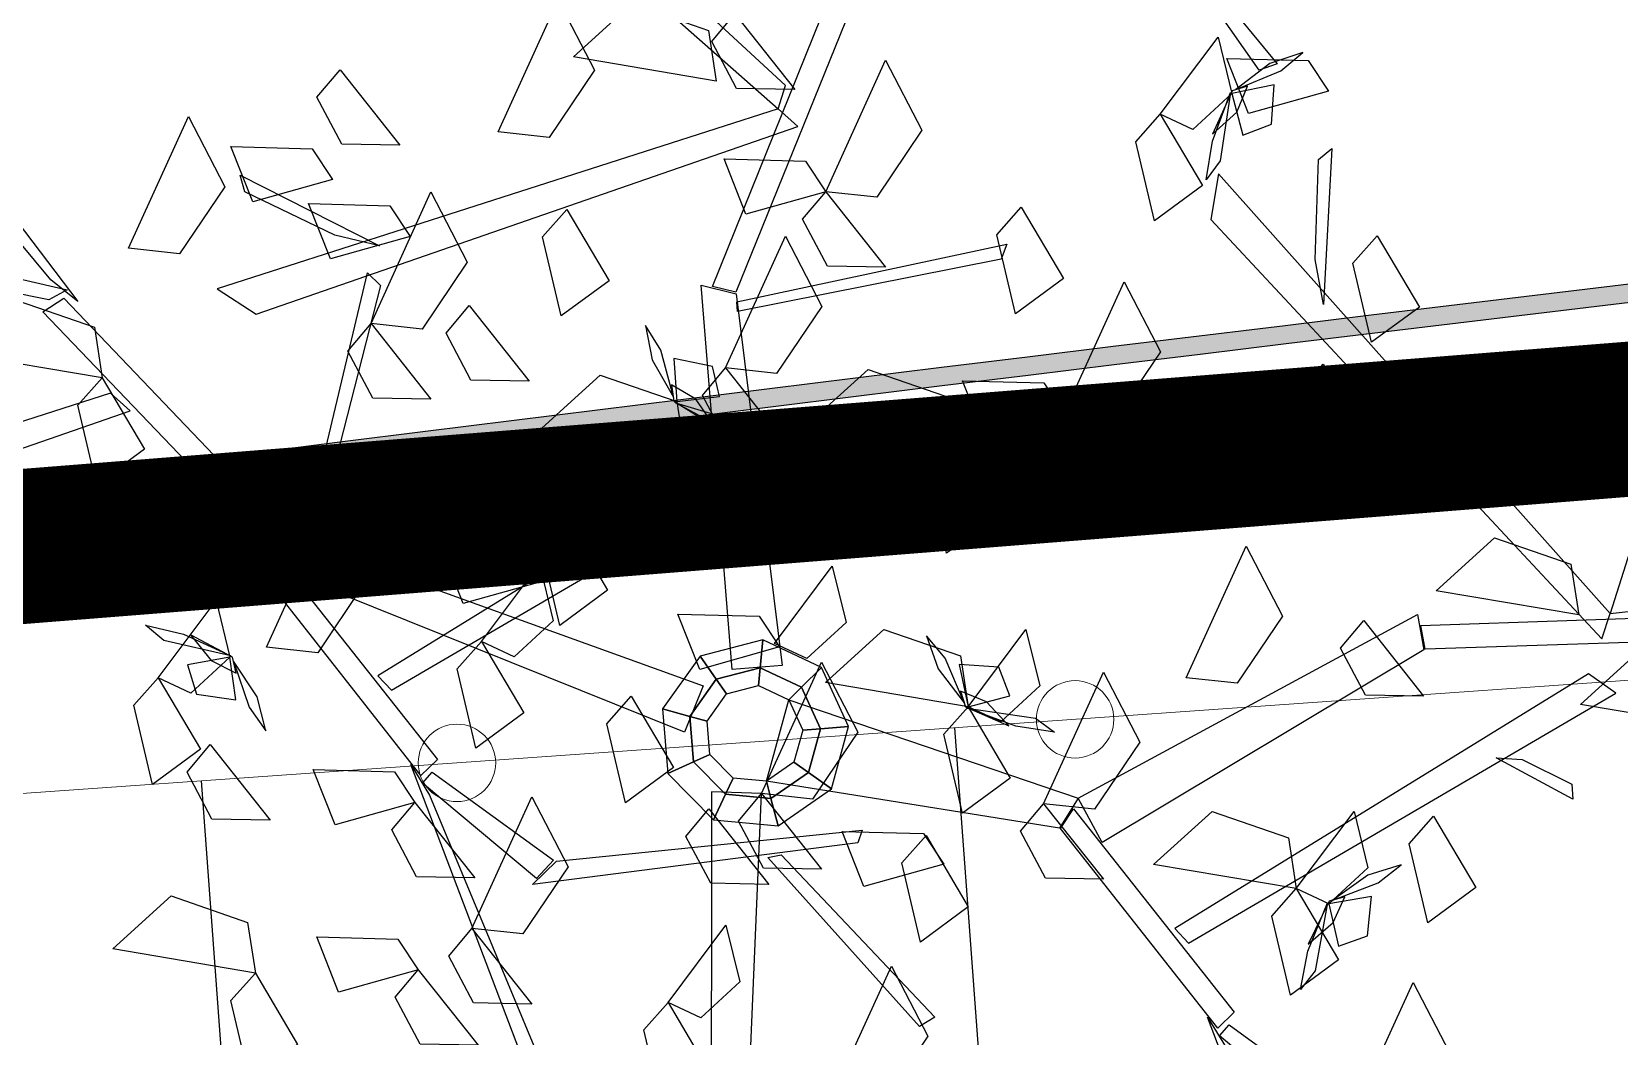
# Model space of a CAD drawing. Header units: metres. Extents: x 1851758 to 1852050, y 5187822 to 5188223.
# Drawn here: x 1851878.022 to 1851880.584, y 5187879.412 to 5187881.034 of the extents above; entities that cross this region are included whole.
import ezdxf

# ---------------------------------------------------------------- set-up
doc = ezdxf.new("R2010")
doc.units = ezdxf.units.M
doc.header["$LTSCALE"] = 2.5
doc.linetypes.add('L18', pattern=[0.6, 0.4, -0.2])
doc.layers.get('0').update_dxf_attribs({"linetype": 'CONTINUOUS', "lineweight": 30})
for name, color, linetype, lineweight in [('CLO_LEG', 7, 'CONTINUOUS', 15), ('PAR_ALIGNT', 1, 'L18', 30), ('PRO_PAR_DA', 1, 'CONTINUOUS', 35)]:
    doc.layers.add(name, color=color, linetype=linetype, lineweight=lineweight)
doc.layers.add('PRO_PAR_CONT_DA', color=40, linetype='CONTINUOUS', plot=False)
for name, color, linetype in [('PRO_VOI', 7, 'CONTINUOUS'), ('PRO_VOI_PLANCHETTES', 232, 'CONTINUOUS'), ('PRO_VOI_VEG', 81, 'CONTINUOUS'), ('TAL_HACH', 44, 'CONTINUOUS')]:
    doc.layers.add(name, color=color, linetype=linetype)

# ---------------------------------------------------------------- blocks, each defined once
blk = doc.blocks.new('CLOLEG')
blk.add_circle((0, 0), 0.0625)
blk = doc.blocks.new('arbre4')
at = {"layer": 'PRO_VOI_VEG', "color": 42, "linetype": 'ByBlock', "lineweight": -2, "extrusion": (-3.5711e-09, -0.72424, 0.689548), "elevation": 1.1883, "flags": 128}
blk.add_lwpolyline([(0.2606, 4.2618), (-0.9553, 6.179), (-0.9848, 5.9864), (0.2311, 4.1567), (0.2606, 4.2618)], close=True, dxfattribs=at)
at = {"layer": 'PRO_VOI_VEG', "color": 42, "linetype": 'ByBlock', "lineweight": -2, "extrusion": (0.440852, -0.719385, 0.536783), "flags": 128}
for points, elevation in [([(-0.9771, 3.3423), (-1.0361, 5.0792), (-0.9673, 5.0282), (-0.9484, 3.1422), (-0.9771, 3.3423)], -0.869), ([(-1.021, 3.2634), (-1.7492, 4.7455), (-1.632, 4.7073), (-0.9544, 3.2464), (-1.021, 3.2634)], -0.8629)]:
    blk.add_lwpolyline(points, close=True, dxfattribs=dict(at, elevation=elevation))
at = {"layer": 'PRO_VOI_VEG', "linetype": 'ByBlock', "lineweight": -2, "extrusion": (0.372929, -8.74771e-10, 0.92786), "flags": 128}
for points, elevation in [([(2.0044, 3.6589), (2.4124, 3.4142), (2.1773, 3.308), (1.9733, 3.4834), (2.0044, 3.6589)], 7.2899), ([(-0.5531, 2.1384), (-0.1451, 1.8936), (-0.3802, 1.7874), (-0.5842, 1.9629), (-0.5531, 2.1384)], 2.7218)]:
    blk.add_lwpolyline(points, close=True, dxfattribs=dict(at, elevation=elevation))
at = {"layer": 'PRO_VOI_VEG', "color": 42, "linetype": 'ByBlock', "lineweight": -2, "extrusion": (-0.682446, -0.575232, 0.450971), "elevation": 0.7042, "flags": 128}
blk.add_lwpolyline([(-0.7719, 7.5011), (-0.3539, 7.4123), (-0.3803, 7.289), (-0.8761, 7.4795), (-0.7719, 7.5011)], close=True, dxfattribs=at)
at = {"layer": 'PRO_VOI_VEG', "linetype": 'ByBlock', "lineweight": -2, "extrusion": (-0.095442, 0.360509, 0.92786), "flags": 128}
for points, elevation in [([(-0.5771, 0.7835), (-0.1691, 0.5387), (-0.4041, 0.4325), (-0.6082, 0.608), (-0.5771, 0.7835)], 7.3946), ([(1.6105, 0.4642), (2.0185, 0.2195), (1.7835, 0.1133), (1.5794, 0.2887), (1.6105, 0.4642)], 5.9479), ([(-0.0811, 2.3547), (0.3269, 2.11), (0.0919, 2.0038), (-0.1122, 2.1793), (-0.0811, 2.3547)], 8.365), ([(-0.902, 2.1407), (-0.4939, 1.896), (-0.729, 1.7898), (-0.933, 1.9652), (-0.902, 2.1407)], 7.1055), ([(-1.7462, 1.9018), (-1.3382, 1.6571), (-1.5732, 1.5509), (-1.7773, 1.7263), (-1.7462, 1.9018)], 5.3701), ([(-2.6276, 2.6079), (-2.2195, 2.3632), (-2.4546, 2.257), (-2.6586, 2.4324), (-2.6276, 2.6079)], 5.0863), ([(-0.6704, 1.0724), (-0.2624, 0.8277), (-0.4975, 0.7215), (-0.7015, 0.8969), (-0.6704, 1.0724)], 2.2781), ([(-2.9445, 3.6809), (-2.5364, 3.4362), (-2.7715, 3.33), (-2.9755, 3.5055), (-2.9445, 3.6809)], 6.4116), ([(1.7852, 2.4676), (2.1933, 2.2229), (1.9582, 2.1167), (1.7542, 2.2921), (1.7852, 2.4676)], 5.6306), ([(-1.4734, 3.0992), (-1.0653, 2.8545), (-1.3004, 2.7483), (-1.5044, 2.9237), (-1.4734, 3.0992)], 4.8889)]:
    blk.add_lwpolyline(points, close=True, dxfattribs=dict(at, elevation=elevation))
at = {"layer": 'PRO_VOI_VEG', "color": 42, "linetype": 'ByBlock', "lineweight": -2, "extrusion": (-2.05191e-09, -0.72424, 0.689548), "elevation": 1.1883, "flags": 128}
blk.add_lwpolyline([(-0.0268, 3.3513), (0.4227, 4.6557), (0.489, 4.5944), (0.0469, 3.3163), (-0.0268, 3.3513)], close=True, dxfattribs=at)
at = {"layer": 'PRO_VOI_VEG', "linetype": 'ByBlock', "lineweight": -2, "extrusion": (-2.51648e-10, -0.654654, 0.755929), "elevation": 2.7236, "flags": 128}
blk.add_lwpolyline([(0.1158, 5.4307), (0.2888, 5.0882), (0.102, 5.1127), (0.0343, 5.3211), (0.1158, 5.4307)], close=True, dxfattribs=at)
at = {"layer": 'PRO_VOI_VEG', "linetype": 'ByBlock', "lineweight": -2, "extrusion": (4.78408e-09, -0.654654, 0.755929), "elevation": 1.0417, "flags": 128}
blk.add_lwpolyline([(-1.1687, 3.8729), (-0.9957, 3.5304), (-1.1824, 3.5549), (-1.2502, 3.7633), (-1.1687, 3.8729)], close=True, dxfattribs=at)
at = {"layer": 'PRO_VOI_VEG', "linetype": 'ByBlock', "lineweight": -2, "extrusion": (0.372929, 1.77872e-09, 0.92786), "elevation": 3.9863, "flags": 128}
blk.add_lwpolyline([(1.7262, 3.6454), (2.1342, 3.4006), (1.8991, 3.2944), (1.6951, 3.4699), (1.7262, 3.6454)], close=True, dxfattribs=at)
at = {"layer": 'PRO_VOI_VEG', "linetype": 'ByBlock', "lineweight": -2, "extrusion": (0.372929, 1.77869e-09, 0.92786), "elevation": 4.4081, "flags": 128}
blk.add_lwpolyline([(1.7262, 1.3818), (2.1342, 1.1371), (1.8991, 1.0309), (1.6951, 1.2063), (1.7262, 1.3818)], close=True, dxfattribs=at)
at = {"layer": 'PRO_VOI_VEG', "linetype": 'ByBlock', "lineweight": -2, "extrusion": (0.632852, 0.167542, 0.755929), "flags": 128}
for points, elevation in [([(1.4518, 2.5915), (1.6248, 2.249), (1.438, 2.2735), (1.3702, 2.4819), (1.4518, 2.5915)], 5.8843), ([(0.0813, 2.9532), (0.2543, 2.6107), (0.0676, 2.6352), (-0.0002, 2.8436), (0.0813, 2.9532)], 6.9054), ([(0.8137, 4.7624), (0.9867, 4.4199), (0.8, 4.4444), (0.7322, 4.6528), (0.8137, 4.7624)], 2.8065), ([(0.5766, 2.2048), (0.7496, 1.8622), (0.5628, 1.8868), (0.495, 2.0951), (0.5766, 2.2048)], 1.4159), ([(0.2559, 5.5432), (0.4289, 5.2007), (0.2422, 5.2252), (0.1744, 5.4336), (0.2559, 5.5432)], 6.6286), ([(-0.1454, 1.1388), (0.0275, 0.7963), (-0.1592, 0.8208), (-0.227, 1.0292), (-0.1454, 1.1388)], 2.3391), ([(-1.0524, 2.6125), (-0.8794, 2.27), (-1.0662, 2.2945), (-1.134, 2.5029), (-1.0524, 2.6125)], 5.2673), ([(-0.7234, 1.7731), (-0.5504, 1.4306), (-0.7371, 1.4552), (-0.8049, 1.6635), (-0.7234, 1.7731)], 1.1908)]:
    blk.add_lwpolyline(points, close=True, dxfattribs=dict(at, elevation=elevation))
at = {"layer": 'PRO_VOI_VEG', "linetype": 'ByBlock', "lineweight": -2, "extrusion": (9.90254e-10, -0.872729, 0.488205), "elevation": 1.0664, "flags": 128}
blk.add_lwpolyline([(2.0053, 5.8362), (1.7428, 5.7305), (1.6869, 6.1067), (1.9479, 6.0488), (2.0053, 5.8362)], close=True, dxfattribs=at)
at = {"layer": 'PRO_VOI_VEG', "color": 6, "linetype": 'ByBlock', "lineweight": -2, "extrusion": (0.345853, -0.925967, 0.151559), "elevation": -0.3148, "flags": 128}
blk.add_lwpolyline([(2.2813, 6.0427), (2.4384, 5.9966), (2.5287, 6.1524), (2.4168, 6.235), (2.2813, 6.0427)], close=True, dxfattribs=at)
at = {"layer": 'PRO_VOI_VEG', "color": 42, "linetype": 'ByBlock', "lineweight": -2, "extrusion": (0.512659, -0.256321, 0.819439), "flags": 128}
for points, elevation in [([(1.8973, 2.7608), (0.6814, 4.5457), (0.6519, 4.3664), (1.8678, 2.6629), (1.8973, 2.7608)], 2.7427), ([(-0.0474, 2.2601), (0.4021, 3.4745), (0.4684, 3.4174), (0.0263, 2.2275), (-0.0474, 2.2601)], 0.3479), ([(0.24, 3.1077), (-0.9759, 4.8926), (-1.0054, 4.7133), (0.2105, 3.0099), (0.24, 3.1077)], 0.3479)]:
    blk.add_lwpolyline(points, close=True, dxfattribs=dict(at, elevation=elevation))
at = {"layer": 'PRO_VOI_VEG', "linetype": 'ByBlock', "lineweight": -2, "extrusion": (9.90251e-10, -0.872729, 0.488205), "flags": 128}
for points, elevation in [([(-1.2216, 5.9716), (-1.4841, 5.8659), (-1.54, 6.242), (-1.279, 6.1842), (-1.2216, 5.9716)], 1.1695), ([(0.3618, 6.0473), (0.0993, 5.9416), (0.0435, 6.3178), (0.3044, 6.2599), (0.3618, 6.0473)], 1.405), ([(-1.1522, 6.0538), (-1.4146, 5.9481), (-1.4705, 6.3243), (-1.2095, 6.2664), (-1.1522, 6.0538)], 4.1564)]:
    blk.add_lwpolyline(points, close=True, dxfattribs=dict(at, elevation=elevation))
at = {"layer": 'PRO_VOI_VEG', "color": 6, "linetype": 'ByBlock', "lineweight": -2, "extrusion": (-0.775617, 0.620313, 0.116747), "elevation": 0.5861, "flags": 128}
blk.add_lwpolyline([(-2.5778, 5.9223), (-2.4262, 6.1478), (-2.5297, 6.3622), (-2.6185, 6.2083), (-2.5778, 5.9223)], close=True, dxfattribs=at)
at = {"layer": 'PRO_VOI_VEG', "color": 6, "linetype": 'ByBlock', "lineweight": -2, "extrusion": (0.681565, -0.545093, 0.488205), "elevation": 2.9977, "flags": 128}
blk.add_lwpolyline([(2.5704, 5.1253), (2.478, 4.9111), (2.5593, 4.7943), (2.6702, 4.9257), (2.5704, 5.1253)], close=True, dxfattribs=at)
at = {"layer": 'PRO_VOI_VEG', "color": 42, "linetype": 'ByBlock', "lineweight": -2, "extrusion": (0.700309, -0.350143, 0.622067), "elevation": 1.4587, "flags": 128}
blk.add_lwpolyline([(0.9835, 4.835), (1.0056, 5.3523), (1.0498, 5.4067), (1.0056, 4.5991), (0.9835, 4.835)], close=True, dxfattribs=at)
at = {"layer": 'PRO_VOI_VEG', "color": 6, "linetype": 'ByBlock', "lineweight": -2, "extrusion": (0.938016, -0.304866, 0.164872), "elevation": 1.9755, "flags": 128}
blk.add_lwpolyline([(2.3671, 5.7028), (2.1451, 5.5959), (2.0746, 5.7752), (2.2005, 5.8294), (2.3671, 5.7028)], close=True, dxfattribs=at)
at = {"layer": 'PRO_VOI_VEG', "linetype": 'ByBlock', "lineweight": -2, "extrusion": (0.843665, 0.223353, 0.488205), "flags": 128}
for points, elevation in [([(1.4518, 4.4384), (1.1893, 4.3327), (1.1334, 4.7089), (1.3944, 4.651), (1.4518, 4.4384)], 4.6521), ([(1.8004, 7.5475), (1.5379, 7.4417), (1.4821, 7.8179), (1.743, 7.7601), (1.8004, 7.5475)], 4.2048), ([(1.3185, 6.8714), (1.056, 6.7657), (1.0001, 7.1419), (1.2611, 7.084), (1.3185, 6.8714)], 5.4133), ([(0.8487, 5.0602), (0.5862, 4.9545), (0.5303, 5.3307), (0.7913, 5.2728), (0.8487, 5.0602)], 5.6065), ([(1.7874, 5.7538), (1.525, 5.6481), (1.4691, 6.0243), (1.7301, 5.9664), (1.7874, 5.7538)], 1.3733), ([(0.5155, 5.4156), (0.253, 5.3098), (0.1971, 5.686), (0.4581, 5.6282), (0.5155, 5.4156)], 5.4586), ([(0.9347, 7.5005), (0.6722, 7.3948), (0.6163, 7.771), (0.8773, 7.7131), (0.9347, 7.5005)], 4.2887), ([(0.6636, 5.22), (0.4011, 5.1143), (0.3452, 5.4904), (0.6062, 5.4326), (0.6636, 5.22)], 3.9536), ([(0.8596, 2.366), (0.5971, 2.2603), (0.5412, 2.6365), (0.8022, 2.5786), (0.8596, 2.366)], 0.9193), ([(0.5766, 2.5549), (0.3141, 2.4492), (0.2582, 2.8254), (0.5192, 2.7675), (0.5766, 2.5549)], 0.5817), ([(0.8137, 7.6456), (0.5513, 7.5399), (0.4954, 7.9161), (0.7564, 7.8582), (0.8137, 7.6456)], 2.2571), ([(0.2488, 7.7078), (-0.0137, 7.6021), (-0.0696, 7.9783), (0.1914, 7.9205), (0.2488, 7.7078)], 3.918), ([(-0.1454, 1.8665), (-0.4079, 1.7608), (-0.4638, 2.137), (-0.2028, 2.0791), (-0.1454, 1.8665)], 1.8123), ([(-0.4925, 1.6013), (-0.755, 1.4956), (-0.8109, 1.8718), (-0.5499, 1.814), (-0.4925, 1.6013)], 1.3589), ([(-0.9796, 7.4745), (-1.2421, 7.3688), (-1.298, 7.745), (-1.037, 7.6871), (-0.9796, 7.4745)], 6.4375), ([(-0.1897, 5.444), (-0.4522, 5.3383), (-0.5081, 5.7145), (-0.2471, 5.6566), (-0.1897, 5.444)], 0.9998), ([(-1.0524, 4.2482), (-1.3149, 4.1425), (-1.3708, 4.5187), (-1.1098, 4.4608), (-1.0524, 4.2482)], 4.0647), ([(-0.7234, 2.0725), (-0.9859, 1.9667), (-1.0417, 2.3429), (-0.7808, 2.2851), (-0.7234, 2.0725)], 0.5168)]:
    blk.add_lwpolyline(points, close=True, dxfattribs=dict(at, elevation=elevation))
at = {"layer": 'PRO_VOI_VEG', "linetype": 'ByBlock', "lineweight": -2, "extrusion": (9.90146e-10, -0.872729, 0.488205), "elevation": 0.9939, "flags": 128}
blk.add_lwpolyline([(-0.9865, 5.2398), (-1.249, 5.1341), (-1.3049, 5.5103), (-1.0439, 5.4524), (-0.9865, 5.2398)], close=True, dxfattribs=at)
at = {"layer": 'PRO_VOI_VEG', "linetype": 'ByBlock', "lineweight": -2, "extrusion": (0.372929, -1.31216e-09, 0.92786), "flags": 128}
for points, elevation in [([(1.4202, 3.7423), (1.8283, 3.4976), (1.5932, 3.3914), (1.3892, 3.5669), (1.4202, 3.7423)], 6.2666), ([(1.185, 2.3312), (1.5931, 2.0864), (1.358, 1.9802), (1.154, 2.1557), (1.185, 2.3312)], 5.7831)]:
    blk.add_lwpolyline(points, close=True, dxfattribs=dict(at, elevation=elevation))
at = {"layer": 'PRO_VOI_VEG', "color": 42, "linetype": 'ByBlock', "lineweight": -2, "extrusion": (-0.662392, -0.292848, 0.689548), "elevation": 2.9811, "flags": 128}
for points in [[(1.0027, 7.0133), (-0.2132, 8.9305), (-0.2426, 8.7379), (0.9732, 6.9083), (1.0027, 7.0133)], [(0.7153, 6.1029), (1.1648, 7.4072), (1.2312, 7.346), (0.789, 6.0678), (0.7153, 6.1029)]]:
    blk.add_lwpolyline(points, close=True, dxfattribs=at)
at = {"layer": 'PRO_VOI_VEG', "linetype": 'ByBlock', "lineweight": -2, "extrusion": (-2.5183e-10, -0.654654, 0.755929), "elevation": 2.3513, "flags": 128}
blk.add_lwpolyline([(0.3618, 4.3198), (0.5348, 3.9773), (0.3481, 4.0018), (0.2803, 4.2102), (0.3618, 4.3198)], close=True, dxfattribs=at)
at = {"layer": 'PRO_VOI_VEG', "color": 42, "linetype": 'ByBlock', "lineweight": -2, "extrusion": (-0.03707, -0.782086, 0.622067), "elevation": 3.7773, "flags": 128}
blk.add_lwpolyline([(1.8511, 7.1169), (1.8732, 7.6341), (1.9174, 7.6886), (1.8732, 6.8809), (1.8511, 7.1169)], close=True, dxfattribs=at)
at = {"layer": 'PRO_VOI_VEG', "color": 42, "linetype": 'ByBlock', "lineweight": -2, "extrusion": (-0.027137, -0.572523, 0.819439), "elevation": 5.6156, "flags": 128}
blk.add_lwpolyline([(2.7648, 4.287), (1.549, 6.0719), (1.5195, 5.8926), (2.7354, 4.1892), (2.7648, 4.287)], close=True, dxfattribs=at)
at = {"layer": 'PRO_VOI_VEG', "color": 42, "linetype": 'ByBlock', "lineweight": -2, "extrusion": (0.647784, -0.323881, 0.689548), "elevation": -0.1006, "flags": 128}
for points in [[(0.0263, 2.1997), (0.9106, 2.3923), (0.8885, 2.3135), (0.0263, 2.1472), (0.0263, 2.1997)], [(-0.0842, 0.2125), (-0.0842, 2.3048), (0.0263, 2.2435), (0.0779, 0.2125), (-0.0842, 0.2125)]]:
    blk.add_lwpolyline(points, close=True, dxfattribs=at)
at = {"layer": 'PRO_VOI_VEG', "color": 42, "linetype": 'ByBlock', "lineweight": -2, "extrusion": (5.97316e-10, -0.83205, 0.5547), "elevation": 0.6002, "flags": 128}
blk.add_lwpolyline([(0.0469, 3.4149), (0.9311, 3.6216), (0.909, 3.537), (0.0469, 3.3586), (0.0469, 3.4149)], close=True, dxfattribs=at)
at = {"layer": 'PRO_VOI_VEG', "linetype": 'ByBlock', "lineweight": -2, "extrusion": (-4.92655e-09, -0.654654, 0.755929), "elevation": 0.1278, "flags": 128}
blk.add_lwpolyline([(-0.8151, 2.0324), (-0.6421, 1.6899), (-0.8288, 1.7144), (-0.8966, 1.9228), (-0.8151, 2.0324)], close=True, dxfattribs=at)
at = {"layer": 'PRO_VOI_VEG', "color": 42, "linetype": 'ByBlock', "lineweight": -2, "extrusion": (0, -0.83205, 0.5547), "elevation": 0.6002, "flags": 128}
blk.add_lwpolyline([(-0.0637, 1.2825), (-0.0637, 3.5277), (0.0469, 3.4619), (0.0985, 1.2825), (-0.0637, 1.2825)], close=True, dxfattribs=at)
at = {"layer": 'PRO_VOI_VEG', "linetype": 'ByBlock', "lineweight": -2, "extrusion": (1.09194e-10, -0.654654, 0.755929), "elevation": 4.7259, "flags": 128}
blk.add_lwpolyline([(-1.1354, 5.9715), (-0.9624, 5.629), (-1.1491, 5.6536), (-1.2169, 5.8619), (-1.1354, 5.9715)], close=True, dxfattribs=at)
at = {"layer": 'PRO_VOI_VEG', "color": 6, "linetype": 'ByBlock', "lineweight": -2, "extrusion": (0.964416, 0.216638, 0.151559), "elevation": 1.3615, "flags": 128}
blk.add_lwpolyline([(1.1174, 8.4542), (1.2745, 8.4081), (1.3649, 8.5639), (1.2529, 8.6465), (1.1174, 8.4542)], close=True, dxfattribs=at)
at = {"layer": 'PRO_VOI_VEG', "linetype": 'ByBlock', "lineweight": -2, "extrusion": (0.372929, 2.33305e-10, 0.92786), "elevation": 5.0928, "flags": 128}
blk.add_lwpolyline([(0.9499, 0.8922), (1.358, 0.6474), (1.1229, 0.5412), (0.9189, 0.7167), (0.9499, 0.8922)], close=True, dxfattribs=at)
at = {"layer": 'PRO_VOI_VEG', "color": 6, "linetype": 'ByBlock', "lineweight": -2, "extrusion": (0.632764, 0.601054, 0.488205), "elevation": 4.7318, "flags": 128}
blk.add_lwpolyline([(0.9088, 7.1776), (0.8164, 6.9635), (0.8977, 6.8466), (1.0086, 6.9781), (0.9088, 7.1776)], close=True, dxfattribs=at)
at = {"layer": 'PRO_VOI_VEG', "linetype": 'ByBlock', "lineweight": -2, "extrusion": (-2.51482e-10, -0.654654, 0.755929), "elevation": 1.6105, "flags": 128}
blk.add_lwpolyline([(-0.0063, 2.9624), (0.1667, 2.6198), (-0.0201, 2.6444), (-0.0878, 2.8528), (-0.0063, 2.9624)], close=True, dxfattribs=at)
at = {"layer": 'PRO_VOI_VEG', "color": 6, "linetype": 'ByBlock', "lineweight": -2, "extrusion": (-0.720083, -0.683996, 0.116747), "elevation": 0.3861, "flags": 128}
blk.add_lwpolyline([(-0.9162, 8.6017), (-0.7646, 8.8272), (-0.8681, 9.0416), (-0.9569, 8.8876), (-0.9162, 8.6017)], close=True, dxfattribs=at)
at = {"layer": 'PRO_VOI_VEG', "color": 6, "linetype": 'ByBlock', "lineweight": -2, "extrusion": (0.429668, 0.887808, 0.164872), "elevation": 2.3045, "flags": 128}
blk.add_lwpolyline([(0.6319, 8.3221), (0.4099, 8.2152), (0.3393, 8.3945), (0.4652, 8.4487), (0.6319, 8.3221)], close=True, dxfattribs=at)
at = {"layer": 'PRO_VOI_VEG', "linetype": 'ByBlock', "lineweight": -2, "extrusion": (9.90148e-10, -0.872729, 0.488205), "flags": 128}
for points, elevation in [([(1.0715, 2.8236), (0.809, 2.7179), (0.7531, 3.0941), (1.0141, 3.0363), (1.0715, 2.8236)], 0.4911), ([(0.0942, 1.3787), (-0.1683, 1.273), (-0.2242, 1.6492), (0.0368, 1.5914), (0.0942, 1.3787)], 0.4587), ([(-1.1196, 2.2953), (-1.3821, 2.1896), (-1.4379, 2.5658), (-1.177, 2.5079), (-1.1196, 2.2953)], 1.4356)]:
    blk.add_lwpolyline(points, close=True, dxfattribs=dict(at, elevation=elevation))
at = {"layer": 'PRO_VOI_VEG', "color": 42, "linetype": 'ByBlock', "lineweight": -2, "extrusion": (-0.798146, 0.353014, 0.488205), "flags": 128}
for points, elevation in [([(0.2567, 1.5814), (-0.9591, 3.7063), (-0.9886, 3.4928), (0.2273, 1.465), (0.2567, 1.5814)], 2.2142), ([(-0.0306, 0.5723), (0.4189, 2.018), (0.4852, 1.9501), (0.0431, 0.5335), (-0.0306, 0.5723)], 2.2142), ([(0.5368, 2.0471), (1.3252, 3.4928), (1.3547, 3.3958), (0.4631, 1.8628), (0.5368, 2.0471)], 2.2142), ([(0.1809, 5.5383), (-1.035, 7.6631), (-1.0645, 7.4496), (0.1514, 5.4218), (0.1809, 5.5383)], 1.3369), ([(-0.1065, 4.5292), (0.343, 5.9749), (0.4093, 5.9069), (-0.0328, 4.4904), (-0.1065, 4.5292)], 1.3369), ([(0.4609, 6.004), (1.2494, 7.4496), (1.2789, 7.3526), (0.3872, 5.8196), (0.4609, 6.004)], 1.3369)]:
    blk.add_lwpolyline(points, close=True, dxfattribs=dict(at, elevation=elevation))
at = {"layer": 'PRO_VOI_VEG', "linetype": 'ByBlock', "lineweight": -2, "extrusion": (9.90355e-10, -0.872729, 0.488205), "elevation": 1.4345, "flags": 128}
blk.add_lwpolyline([(-1.3901, 3.9559), (-1.6526, 3.8502), (-1.7085, 4.2264), (-1.4475, 4.1685), (-1.3901, 3.9559)], close=True, dxfattribs=at)
at = {"layer": 'PRO_VOI_VEG', "linetype": 'ByBlock', "lineweight": -2, "extrusion": (0.372929, 2.33266e-10, 0.92786), "elevation": 0.324, "flags": 128}
blk.add_lwpolyline([(0.4059, 1.8069), (0.814, 1.5622), (0.5789, 1.456), (0.3748, 1.6315), (0.4059, 1.8069)], close=True, dxfattribs=at)
at = {"layer": 'PRO_VOI_VEG', "linetype": 'ByBlock', "lineweight": -2, "extrusion": (9.90356e-10, -0.872729, 0.488205), "elevation": 1.9926, "flags": 128}
blk.add_lwpolyline([(-0.6494, 4.6811), (-0.9119, 4.5754), (-0.9678, 4.9516), (-0.7068, 4.8937), (-0.6494, 4.6811)], close=True, dxfattribs=at)
at = {"layer": 'PRO_VOI_VEG', "color": 6, "linetype": 'ByBlock', "lineweight": -2, "extrusion": (-0.370366, -0.914137, 0.164872), "elevation": 1.0971, "flags": 128}
blk.add_lwpolyline([(-1.6958, 4.9316), (-1.9178, 4.8247), (-1.9884, 5.004), (-1.8625, 5.0582), (-1.6958, 4.9316)], close=True, dxfattribs=at)
at = {"layer": 'PRO_VOI_VEG', "color": 6, "linetype": 'ByBlock', "lineweight": -2, "extrusion": (0.673553, 0.729861, 0.116747), "elevation": -0.2554, "flags": 128}
blk.add_lwpolyline([(1.4848, 5.1096), (1.6364, 5.335), (1.5329, 5.5495), (1.4441, 5.3955), (1.4848, 5.1096)], close=True, dxfattribs=at)
at = {"layer": 'PRO_VOI_VEG', "linetype": 'ByBlock', "lineweight": -2, "extrusion": (0.372929, 2.33259e-10, 0.92786), "elevation": 6.1492, "flags": 128}
blk.add_lwpolyline([(0.0674, 0.9686), (0.4754, 0.7239), (0.2403, 0.6177), (0.0363, 0.7931), (0.0674, 0.9686)], close=True, dxfattribs=at)
at = {"layer": 'PRO_VOI_VEG', "color": 6, "linetype": 'ByBlock', "lineweight": -2, "extrusion": (-0.591877, -0.641357, 0.488205), "elevation": 3.2023, "flags": 128}
blk.add_lwpolyline([(-1.4922, 3.9734), (-1.5846, 3.7592), (-1.5033, 3.6424), (-1.3924, 3.7738), (-1.4922, 3.9734)], close=True, dxfattribs=at)
at = {"layer": 'PRO_VOI_VEG', "color": 6, "linetype": 'ByBlock', "lineweight": -2, "extrusion": (-0.948085, -0.279578, 0.151559), "elevation": 2.2368, "flags": 128}
blk.add_lwpolyline([(-0.8258, 4.7354), (-0.6687, 4.6893), (-0.5783, 4.8451), (-0.6903, 4.9277), (-0.8258, 4.7354)], close=True, dxfattribs=at)
at = {"layer": 'PRO_VOI_VEG', "color": 42, "linetype": 'ByBlock', "lineweight": -2, "extrusion": (-0.764368, 0.641381, 0.066114), "elevation": 0.0912, "flags": 128}
blk.add_lwpolyline([(-0.066, -1.7872), (-0.0972, -3.0835), (0.1122, -3.0835), (0.081, -1.7872), (-0.066, -1.7872)], close=True, dxfattribs=at)
at = {"layer": 'PRO_VOI_VEG', "color": 42, "linetype": 'ByBlock', "lineweight": -2, "extrusion": (-0.173268, 0.982653, 0.066114), "elevation": 0.0847, "flags": 128}
blk.add_lwpolyline([(-0.0632, -1.7867), (-0.0944, -3.0831), (0.115, -3.0831), (0.0838, -1.7867), (-0.0632, -1.7867)], close=True, dxfattribs=at)
at = {"layer": 'PRO_VOI_VEG', "color": 42, "linetype": 'ByBlock', "lineweight": -2, "extrusion": (0.498906, 0.864131, 0.066114), "elevation": 0.078, "flags": 128}
blk.add_lwpolyline([(-0.0652, -1.7863), (-0.0964, -3.0826), (0.113, -3.0826), (0.0818, -1.7863), (-0.0652, -1.7863)], close=True, dxfattribs=at)
at = {"layer": 'PRO_VOI_VEG', "color": 6, "linetype": 'ByBlock', "lineweight": -2, "extrusion": (0.924265, 0.350378, 0.151559), "elevation": 1.0175, "flags": 128}
blk.add_lwpolyline([(-0.1975, 2.3756), (-0.0404, 2.3295), (0.0499, 2.4853), (-0.062, 2.5679), (-0.1975, 2.3756)], close=True, dxfattribs=at)
at = {"layer": 'PRO_VOI_VEG', "color": 42, "linetype": 'ByBlock', "lineweight": -2, "extrusion": (-0.173631, 0.984712, 0.013934), "elevation": 0.1779, "flags": 128}
blk.add_lwpolyline([(-0.0435, 2.1009), (-0.0632, -1.7799), (0.0838, -1.7799), (0.0641, 2.1009), (-0.0435, 2.1009)], close=True, dxfattribs=at)
at = {"layer": 'PRO_VOI_VEG', "linetype": 'ByBlock', "lineweight": -2, "extrusion": (0.372929, 6.70652e-10, 0.92786), "elevation": 0.903, "flags": 128}
blk.add_lwpolyline([(-0.1949, 0.3648), (0.2132, 0.12), (-0.0219, 0.0138), (-0.2259, 0.1893), (-0.1949, 0.3648)], close=True, dxfattribs=at)
at = {"layer": 'PRO_VOI_VEG', "color": 42, "linetype": 'ByBlock', "lineweight": -2, "extrusion": (0.499951, 0.865941, 0.013934), "elevation": 0.1711, "flags": 128}
blk.add_lwpolyline([(-0.0455, 2.101), (-0.0652, -1.7798), (0.0818, -1.7798), (0.0621, 2.101), (-0.0455, 2.101)], close=True, dxfattribs=at)
at = {"layer": 'PRO_VOI_VEG', "color": 42, "linetype": 'ByBlock', "lineweight": -2, "extrusion": (-0.760996, -0.336442, 0.5547), "elevation": 1.893, "flags": 128}
blk.add_lwpolyline([(0.6785, 4.3014), (0.6785, 6.5465), (0.789, 6.4808), (0.8406, 4.3014), (0.6785, 4.3014)], close=True, dxfattribs=at)
at = {"layer": 'PRO_VOI_VEG', "color": 42, "linetype": 'ByBlock', "lineweight": -2, "extrusion": (-0.76597, 0.642725, 0.013934), "elevation": 0.1843, "flags": 128}
blk.add_lwpolyline([(-0.0464, 2.1009), (-0.066, -1.78), (0.081, -1.78), (0.0613, 2.1009), (-0.0464, 2.1009)], close=True, dxfattribs=at)
at = {"layer": 'PRO_VOI_VEG', "color": 42, "linetype": 'ByBlock', "lineweight": -2, "extrusion": (0.937637, 0.341272, 0.066114), "elevation": 0.0741, "flags": 128}
blk.add_lwpolyline([(-0.0711, -1.786), (-0.1023, -3.0824), (0.1071, -3.0824), (0.0759, -1.786), (-0.0711, -1.786)], close=True, dxfattribs=at)
at = {"layer": 'PRO_VOI_VEG', "color": 6, "linetype": 'ByBlock', "lineweight": -2, "extrusion": (0.541752, 0.684223, 0.488205), "elevation": 1.6197, "flags": 128}
blk.add_lwpolyline([(-0.5181, 1.9742), (-0.6105, 1.7601), (-0.5292, 1.6432), (-0.4182, 1.7747), (-0.5181, 1.9742)], close=True, dxfattribs=at)
at = {"layer": 'PRO_VOI_VEG', "linetype": 'ByBlock', "lineweight": -2, "extrusion": (-2.5149e-10, -0.654654, 0.755929), "elevation": 4.374, "flags": 128}
blk.add_lwpolyline([(1.9807, 4.0589), (2.1537, 3.7164), (1.967, 3.7409), (1.8992, 3.9493), (1.9807, 4.0589)], close=True, dxfattribs=at)
at = {"layer": 'PRO_VOI_VEG', "linetype": 'ByBlock', "lineweight": -2, "extrusion": (-2.5148e-10, -0.654654, 0.755929), "elevation": 3.4112, "flags": 128}
blk.add_lwpolyline([(-1.7627, 3.096), (-1.5897, 2.7535), (-1.7765, 2.778), (-1.8443, 2.9864), (-1.7627, 3.096)], close=True, dxfattribs=at)
at = {"layer": 'PRO_VOI_VEG', "color": 42, "linetype": 'ByBlock', "lineweight": -2, "extrusion": (-0.997812, 0, 0.066114), "elevation": 0.0943, "flags": 128}
blk.add_lwpolyline([(-0.0724, -1.7874), (-0.1036, -3.0837), (0.1059, -3.0837), (0.0747, -1.7874), (-0.0724, -1.7874)], close=True, dxfattribs=at)
at = {"layer": 'PRO_VOI_VEG', "color": 42, "linetype": 'ByBlock', "lineweight": -2, "extrusion": (0.939601, 0.341987, 0.013934), "elevation": 0.1672, "flags": 128}
blk.add_lwpolyline([(-0.0514, 2.1011), (-0.0711, -1.7797), (0.0759, -1.7797), (0.0563, 2.1011), (-0.0514, 2.1011)], close=True, dxfattribs=at)
at = {"layer": 'PRO_VOI_VEG', "linetype": 'ByBlock', "lineweight": -2, "extrusion": (0.372929, 1.7787e-09, 0.92786), "elevation": 3.2657, "flags": 128}
blk.add_lwpolyline([(-0.3009, 0.3394), (0.1072, 0.0947), (-0.1279, -0.0115), (-0.3319, 0.164), (-0.3009, 0.3394)], close=True, dxfattribs=at)
at = {"layer": 'PRO_VOI_VEG', "color": 42, "linetype": 'ByBlock', "lineweight": -2, "extrusion": (-0.999903, 0, 0.013934), "elevation": 0.1875, "flags": 128}
blk.add_lwpolyline([(-0.0527, 2.1008), (-0.0724, -1.78), (0.0747, -1.78), (0.055, 2.1008), (-0.0527, 2.1008)], close=True, dxfattribs=at)
at = {"layer": 'PRO_VOI_VEG', "color": 6, "linetype": 'ByBlock', "lineweight": -2, "extrusion": (-0.616512, -0.778642, 0.116747), "elevation": -0.1469, "flags": 128}
blk.add_lwpolyline([(0.5107, 2.5621), (0.6623, 2.7876), (0.5587, 3.002), (0.47, 2.848), (0.5107, 2.5621)], close=True, dxfattribs=at)
at = {"layer": 'PRO_VOI_VEG', "color": 6, "linetype": 'ByBlock', "lineweight": -2, "extrusion": (0.300274, 0.939496, 0.164872), "elevation": 0.6468, "flags": 128}
blk.add_lwpolyline([(-0.6414, 2.4546), (-0.8634, 2.3477), (-0.9339, 2.527), (-0.808, 2.5812), (-0.6414, 2.4546)], close=True, dxfattribs=at)
at = {"layer": 'PRO_VOI_VEG', "color": 42, "linetype": 'ByBlock', "lineweight": -2, "extrusion": (-0.888751, 0.393088, 0.235804), "flags": 128}
for points, elevation in [([(0.4631, 2.54), (0.6031, 4.5067), (0.6768, 4.3677), (0.5073, 2.4652), (0.4631, 2.54)], 1.5933), ([(0.3872, 6.1157), (0.5272, 8.0824), (0.6009, 7.9435), (0.4314, 6.0409), (0.3872, 6.1157)], -0.3147)]:
    blk.add_lwpolyline(points, close=True, dxfattribs=dict(at, elevation=elevation))
at = {"layer": 'PRO_VOI_VEG', "color": 42, "linetype": 'ByBlock', "lineweight": -2, "extrusion": (0.939601, -0.341987, 0.013934), "elevation": 0.168, "flags": 128}
blk.add_lwpolyline([(-0.0584, 2.1011), (-0.0781, -1.7797), (0.0689, -1.7797), (0.0492, 2.1011), (-0.0584, 2.1011)], close=True, dxfattribs=at)
at = {"layer": 'PRO_VOI_VEG', "color": 42, "linetype": 'ByBlock', "lineweight": -2, "extrusion": (0.937637, -0.341272, 0.066114), "elevation": 0.0749, "flags": 128}
blk.add_lwpolyline([(-0.0781, -1.7861), (-0.1093, -3.0824), (0.1001, -3.0824), (0.0689, -1.7861), (-0.0781, -1.7861)], close=True, dxfattribs=at)
at = {"layer": 'PRO_VOI_VEG', "color": 42, "linetype": 'ByBlock', "lineweight": -2, "extrusion": (-0.764368, -0.641381, 0.066114), "elevation": 0.0927, "flags": 128}
blk.add_lwpolyline([(-0.0792, -1.7873), (-0.1104, -3.0836), (0.099, -3.0836), (0.0678, -1.7873), (-0.0792, -1.7873)], close=True, dxfattribs=at)
at = {"layer": 'PRO_VOI_VEG', "color": 42, "linetype": 'ByBlock', "lineweight": -2, "extrusion": (-0.76597, -0.642725, 0.013934), "elevation": 0.1858, "flags": 128}
blk.add_lwpolyline([(-0.0595, 2.1008), (-0.0792, -1.78), (0.0678, -1.78), (0.0481, 2.1008), (-0.0595, 2.1008)], close=True, dxfattribs=at)
at = {"layer": 'PRO_VOI_VEG', "color": 42, "linetype": 'ByBlock', "lineweight": -2, "extrusion": (0.499951, -0.865941, 0.013934), "elevation": 0.1731, "flags": 128}
blk.add_lwpolyline([(-0.0633, 2.101), (-0.083, -1.7798), (0.0641, -1.7798), (0.0444, 2.101), (-0.0633, 2.101)], close=True, dxfattribs=at)
at = {"layer": 'PRO_VOI_VEG', "linetype": 'ByBlock', "lineweight": -2, "extrusion": (1.09184e-10, -0.654654, 0.755929), "elevation": 3.2258, "flags": 128}
blk.add_lwpolyline([(-1.1196, 2.6186), (-0.9466, 2.276), (-1.1333, 2.3006), (-1.2011, 2.509), (-1.1196, 2.6186)], close=True, dxfattribs=at)
at = {"layer": 'PRO_VOI_VEG', "color": 42, "linetype": 'ByBlock', "lineweight": -2, "extrusion": (-0.173631, -0.984712, 0.013934), "elevation": 0.1802, "flags": 128}
blk.add_lwpolyline([(-0.0637, 2.1009), (-0.0834, -1.7799), (0.0636, -1.7799), (0.0439, 2.1009), (-0.0637, 2.1009)], close=True, dxfattribs=at)
at = {"layer": 'PRO_VOI_VEG', "color": 42, "linetype": 'ByBlock', "lineweight": -2, "extrusion": (0.498906, -0.864131, 0.066114), "elevation": 0.08, "flags": 128}
blk.add_lwpolyline([(-0.083, -1.7864), (-0.1142, -3.0827), (0.0953, -3.0827), (0.0641, -1.7864), (-0.083, -1.7864)], close=True, dxfattribs=at)
at = {"layer": 'PRO_VOI_VEG', "color": 42, "linetype": 'ByBlock', "lineweight": -2, "extrusion": (0.123326, 0.805569, 0.579526), "elevation": 0.4072, "flags": 128}
blk.add_lwpolyline([(0.1341, 0.9159), (0.0441, 3.1302), (-0.0637, 3.0582), (-0.0278, 0.9055), (0.1341, 0.9159)], close=True, dxfattribs=at)
at = {"layer": 'PRO_VOI_VEG', "color": 42, "linetype": 'ByBlock', "lineweight": -2, "extrusion": (-0.173268, -0.982653, 0.066114), "elevation": 0.087, "flags": 128}
blk.add_lwpolyline([(-0.0834, -1.7869), (-0.1146, -3.0832), (0.0948, -3.0832), (0.0636, -1.7869), (-0.0834, -1.7869)], close=True, dxfattribs=at)
at = {"layer": 'PRO_VOI_VEG', "linetype": 'ByBlock', "lineweight": -2, "extrusion": (-4.92688e-09, -0.654654, 0.755929), "elevation": 0.5216, "flags": 128}
blk.add_lwpolyline([(-0.0017, 0.1939), (0.1713, -0.1486), (-0.0154, -0.1241), (-0.0832, 0.0843), (-0.0017, 0.1939)], close=True, dxfattribs=at)
at = {"layer": 'PRO_VOI_VEG', "linetype": 'ByBlock', "lineweight": -2, "extrusion": (4.78425e-09, -0.654654, 0.755929), "elevation": 3.6319, "flags": 128}
blk.add_lwpolyline([(-0.1749, 2.8412), (-0.0019, 2.4987), (-0.1886, 2.5232), (-0.2564, 2.7316), (-0.1749, 2.8412)], close=True, dxfattribs=at)
at = {"layer": 'PRO_VOI_VEG', "linetype": 'ByBlock', "lineweight": -2, "extrusion": (1.08863e-10, -0.654654, 0.755929), "elevation": 3.6784, "flags": 128}
blk.add_lwpolyline([(0.9029, 2.7875), (1.0759, 2.445), (0.8892, 2.4695), (0.8214, 2.6779), (0.9029, 2.7875)], close=True, dxfattribs=at)
at = {"layer": 'PRO_VOI_VEG', "color": 42, "linetype": 'ByBlock', "lineweight": -2, "extrusion": (-0.873314, 0.38626, 0.296858), "elevation": -0.1708, "flags": 128}
blk.add_lwpolyline([(-0.7329, 7.3976), (-0.7108, 7.9956), (-0.6665, 8.0586), (-0.7108, 7.1249), (-0.7329, 7.3976)], close=True, dxfattribs=at)
at = {"layer": 'PRO_VOI_VEG', "color": 42, "linetype": 'ByBlock', "lineweight": -2, "extrusion": (-0.853501, 0.377497, 0.359211), "elevation": 2.1504, "flags": 128}
for points in [[(0.6031, 4.2607), (0.1831, 6.7636), (0.2273, 6.7636), (0.6989, 4.1274), (0.6031, 4.2607)], [(0.3452, 6.1481), (0.6768, 7.9329), (0.721, 7.8303), (0.3673, 6.0455), (0.3452, 6.1481)]]:
    blk.add_lwpolyline(points, close=True, dxfattribs=at)
at = {"layer": 'PRO_VOI_VEG', "linetype": 'ByBlock', "lineweight": -2, "extrusion": (9.90252e-10, -0.872729, 0.488205), "elevation": 2.6581, "flags": 128}
blk.add_lwpolyline([(0.5658, 3.7901), (0.3034, 3.6844), (0.2475, 4.0606), (0.5085, 4.0027), (0.5658, 3.7901)], close=True, dxfattribs=at)
at = {"layer": 'PRO_VOI_VEG', "linetype": 'ByBlock', "lineweight": -2, "extrusion": (4.78392e-09, -0.654654, 0.755929), "elevation": 2.874, "flags": 128}
blk.add_lwpolyline([(-0.9691, 1.7572), (-0.7961, 1.4147), (-0.9828, 1.4392), (-1.0506, 1.6476), (-0.9691, 1.7572)], close=True, dxfattribs=at)
at = {"layer": 'PRO_VOI_VEG', "color": 6, "linetype": 'ByBlock', "lineweight": -2, "extrusion": (0.319035, -0.935546, 0.151559), "elevation": 2.0695, "flags": 128}
blk.add_lwpolyline([(1.4898, 5.3571), (1.6469, 5.311), (1.7372, 5.4668), (1.6253, 5.5494), (1.4898, 5.3571)], close=True, dxfattribs=at)
at = {"layer": 'PRO_VOI_VEG', "linetype": 'ByBlock', "lineweight": -2, "extrusion": (-2.51831e-10, -0.654654, 0.755929), "elevation": 1.5187, "flags": 128}
blk.add_lwpolyline([(-1.1522, 0.4264), (-0.9792, 0.0839), (-1.1659, 0.1084), (-1.2337, 0.3168), (-1.1522, 0.4264)], close=True, dxfattribs=at)
at = {"layer": 'PRO_VOI_VEG', "color": 6, "linetype": 'ByBlock', "lineweight": -2, "extrusion": (0.928845, -0.331761, 0.164872), "elevation": 2.8226, "flags": 128}
blk.add_lwpolyline([(-0.0516, 5.2405), (-0.2736, 5.1336), (-0.3441, 5.3129), (-0.2183, 5.3671), (-0.0516, 5.2405)], close=True, dxfattribs=at)
at = {"layer": 'PRO_VOI_VEG', "color": 6, "linetype": 'ByBlock', "lineweight": -2, "extrusion": (-0.757426, 0.642398, 0.116747), "elevation": -1.1452, "flags": 128}
blk.add_lwpolyline([(-0.6359, 5.8073), (-0.4844, 6.0328), (-0.5879, 6.2473), (-0.6766, 6.0933), (-0.6359, 5.8073)], close=True, dxfattribs=at)
at = {"layer": 'PRO_VOI_VEG', "color": 6, "linetype": 'ByBlock', "lineweight": -2, "extrusion": (0.665579, -0.5645, 0.488205), "elevation": 4.3323, "flags": 128}
blk.add_lwpolyline([(0.6285, 4.0163), (0.5361, 3.8022), (0.6175, 3.6853), (0.7284, 3.8168), (0.6285, 4.0163)], close=True, dxfattribs=at)
at = {"layer": 'PRO_VOI_VEG', "linetype": 'ByBlock', "lineweight": -2, "extrusion": (0.372929, 2.33265e-10, 0.92786), "elevation": 3.1369, "flags": 128}
blk.add_lwpolyline([(-1.1918, 1.1054), (-0.7838, 0.8607), (-1.0189, 0.7545), (-1.2229, 0.9299), (-1.1918, 1.1054)], close=True, dxfattribs=at)
at = {"layer": 'PRO_VOI_VEG', "linetype": 'ByBlock', "lineweight": -2, "extrusion": (0.372929, -8.74769e-10, 0.92786), "elevation": 7.8909, "flags": 128}
blk.add_lwpolyline([(-1.3806, 1.2122), (-0.9725, 0.9675), (-1.2076, 0.8613), (-1.4116, 1.0368), (-1.3806, 1.2122)], close=True, dxfattribs=at)
at = {"layer": 'PRO_VOI_VEG', "color": 42, "linetype": 'ByBlock', "lineweight": -2}
blk.add_polyline3d([(0.1103, 0.1, 2.1032), (1.016, -0.2926, 4.629), (0.9477, -0.3833, 4.562), (0.0171, -0.1562, 2.1032)], close=True, dxfattribs=at)

msp = doc.modelspace()

# ---------------------------------------------------------------- hatches: boundary and pattern name
at = {"layer": 'PRO_VOI_PLANCHETTES'}
h = msp.add_hatch(color=256, dxfattribs=at)
h.dxf.hatch_style = 1
edge = h.paths.add_edge_path()
edge.add_arc((1851926.4252, 5187498.2076), 386.6253, 94.068008, 99.380647, ccw=False)
edge.add_line((1851898.9978, 5187883.8588), (1851897.6403, 5187902.7554))
edge.add_line((1851897.6403, 5187902.7554), (1851897.6702, 5187902.7575))
edge.add_line((1851897.6702, 5187902.7575), (1851899.0298, 5187883.831))
edge.add_line((1851899.0298, 5187883.831), (1851899.001, 5187883.8289))
edge.add_arc((1851926.4252, 5187498.2076), 386.5953, 94.067849, 99.380857)
edge.add_line((1851863.4115, 5187879.6328), (1851863.408, 5187879.6626))
h = msp.add_hatch(color=256, dxfattribs=at)
h.dxf.hatch_style = 1
edge = h.paths.add_edge_path()
edge.add_arc((1851926.4252, 5187498.2076), 385.1553, 94.067373, 99.391014, ccw=False)
edge.add_line((1851899.1063, 5187882.3928), (1851938.5438, 5187885.1975))
edge.add_line((1851938.5438, 5187885.1975), (1851938.7524, 5187882.2942))
edge.add_line((1851938.7524, 5187882.2942), (1851938.7225, 5187882.2918))
edge.add_line((1851938.7225, 5187882.2918), (1851938.5161, 5187885.1654))
edge.add_line((1851938.5161, 5187885.1654), (1851899.1052, 5187882.3626))
edge.add_arc((1851926.4252, 5187498.2076), 385.1253, 94.067849, 99.391226)
edge.add_line((1851863.5824, 5187878.1711), (1851863.5789, 5187878.2009))

# ---------------------------------------------------------------- linework, layer by layer
at = {"layer": 'CLO_LEG', "flags": 128}
msp.add_lwpolyline([(1851977.7388, 5187951.8867), (1851978.2601, 5187947.3883), (1851966.8096, 5187945.8048), (1851954.0429, 5187944.6228), (1851949.2974, 5187943.9857), (1851940.9256, 5187943.3518), (1851925.9141, 5187942.038), (1851910.5772, 5187940.7743), (1851894.403, 5187938.9631), (1851878.9134, 5187938.0087), (1851863.8353, 5187936.8862), (1851858.3142, 5187936.2978), (1851859.6111, 5187922.8235), (1851861.6242, 5187905.1582), (1851863.1461, 5187891.8663), (1851864.24, 5187882.2784), (1851864.6238, 5187878.7868), (1851868.8953, 5187879.1616), (1851886.9294, 5187880.4333), (1851898.2976, 5187881.4051)], dxfattribs=at)
at = {"layer": 'PAR_ALIGNT', "ltscale": 2.5, "const_width": 0.25, "flags": 128}
msp.add_lwpolyline([(1851863.4796, 5187879.0507), (1851981.3715, 5187888.4018)], dxfattribs=at)
msp.add_lwpolyline([(1851863.4796, 5187879.0507), (1851981.3715, 5187888.4018)], dxfattribs=at)
at = {"layer": 'PRO_PAR_CONT_DA', "flags": 128}
msp.add_lwpolyline([(1851940.223, 5187919.3492), (1851911.8795, 5187917.3131), (1851912.1661, 5187913.3233), (1851908.6751, 5187913.0726), (1851908.3885, 5187917.0623), (1851884.7038, 5187915.3608), (1851885.4031, 5187905.6262), (1851885.6711, 5187901.8955), (1851897.6403, 5187902.7554), (1851898.8308, 5187886.1831), (1851862.9456, 5187883.6194), (1851863.4796, 5187879.0507), (1851981.3715, 5187888.4018)], dxfattribs=at)
msp.add_lwpolyline([(1851863.5824, 5187878.1707), (1851981.4866, 5187886.528), (1851981.3715, 5187888.4018), (1851863.4796, 5187879.0507)], close=True, dxfattribs=at)
at = {"layer": 'PRO_PAR_DA', "flags": 128}
msp.add_lwpolyline([(1851863.4796, 5187879.0507), (1851981.3715, 5187888.4018)], dxfattribs=at)
at = {"layer": 'PRO_VOI', "color": 34, "flags": 128}
msp.add_lwpolyline([(1851898.1914, 5187884.6027, 0.030026), (1851863.484, 5187879.6752)], format="xyb", dxfattribs=at)
at = {"layer": 'PRO_VOI_PLANCHETTES', "flags": 128}
for points in [[(1851863.408, 5187879.6626, -0.023185), (1851898.9978, 5187883.8588), (1851897.6403, 5187902.7554), (1851897.6702, 5187902.7575), (1851899.0298, 5187883.831), (1851899.001, 5187883.8289, 0.023187), (1851863.4115, 5187879.6328)], [(1851863.5789, 5187878.2009, -0.023233), (1851899.1063, 5187882.3928), (1851938.5438, 5187885.1975), (1851938.7524, 5187882.2942), (1851938.7225, 5187882.2918), (1851938.5161, 5187885.1654), (1851899.1052, 5187882.3626, 0.023232), (1851863.5824, 5187878.1711)]]:
    msp.add_lwpolyline(points, format="xyb", close=True, dxfattribs=at)
at = {"layer": 'TAL_HACH'}
for p, q in [((1851879.5687, 5187879.1356), (1851879.5115, 5187879.9102)), ((1851878.353, 5187879.0458), (1851878.2955, 5187879.8245))]:
    msp.add_line(p, q, dxfattribs=at)

# ---------------------------------------------------------------- block references
at = {"layer": 'CLO_LEG', "rotation": 4.033611591376766}
for p in [(1851879.7056, 5187879.9239), (1851878.708, 5187879.8536)]:
    msp.add_blockref('CLOLEG', p, dxfattribs=at)
at = {"layer": 'PRO_VOI_VEG', "xscale": 0.5, "yscale": 0.5, "zscale": 0.5, "rotation": 4.640794973699927}
msp.add_blockref('arbre4', (1851879.1926, 5187879.9011), dxfattribs=at)

doc.saveas('drawing.dxf')
